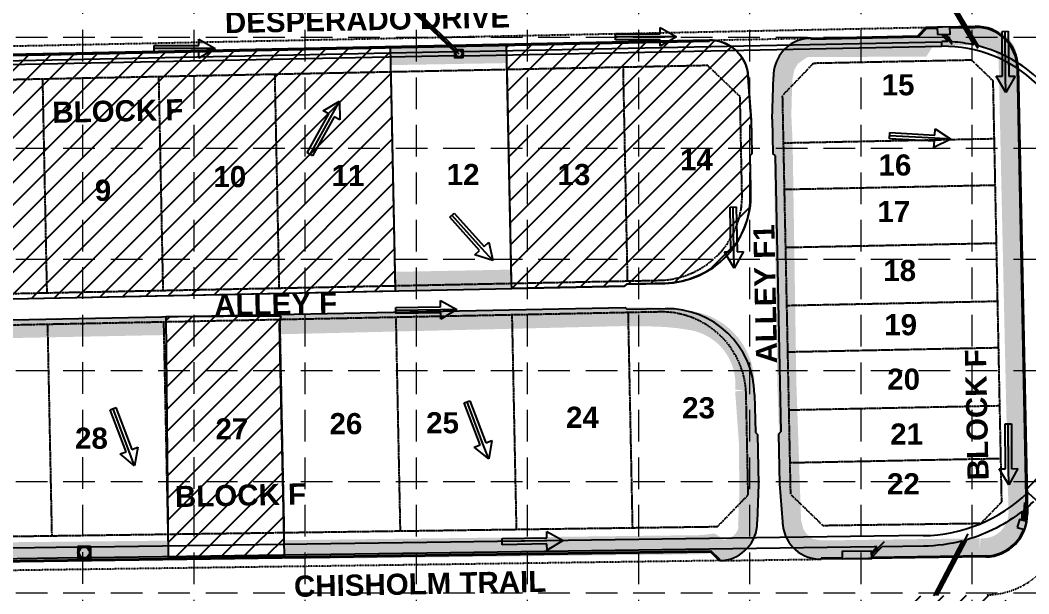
# Model space of a CAD drawing. Header units: inches. Extents: x 2520351 to 2523325, y 7106287 to 7111535.
# Drawn here: x 2521327.7 to 2521805.4, y 7107763.4 to 7108035.2 of the extents above; entities that cross this region are included whole.
import ezdxf
from ezdxf.enums import TextEntityAlignment as Align

# ---------------------------------------------------------------- set-up
doc = ezdxf.new("R2010")
doc.units = ezdxf.units.IN
doc.header["$MEASUREMENT"] = 0
for name, pattern in [('DASHED', [0.75, 0.5, -0.25]), ('DASHEDX2', [1.5, 1, -0.5]), ('HIDDEN', [0.375, 0.25, -0.125]), ('XPAV-sc1$0$HIDDEN4', [0.09375, 0.0625, -0.03125]), ('XSITE-SC$0$PHANTOM2', [1.25, 0.625, -0.125, 0.125, -0.125, 0.125, -0.125])]:
    doc.linetypes.add(name, pattern=pattern)
for name, color, linetype in [('1 EROSION BLANKET', 84, 'Continuous'), ('1 SODDED LOT', 2, 'Continuous'), ('GRID', 254, 'DASHED'), ('MATCH LINE', 252, 'DASHEDX2'), ('STORM', 5, 'Continuous'), ('XDAM-sc1$0$ARROWSHADE', 9, 'Continuous'), ('XPAV-sc1$0$GUTTER', 11, 'XPAV-sc1$0$HIDDEN4'), ('XPAV-sc1$0$p-boc', 11, 'Continuous'), ('XPAV-sc1$0$p-foc', 11, 'Continuous'), ('XPAV-sc1$0$P-PAV', 11, 'Continuous'), ('XSITE-SC$0$1-BLOCK-NUMBER', 251, 'Continuous'), ('XSITE-SC$0$1-LOT NUMBER', 251, 'Continuous'), ('XSITE-SC$0$P-LOTS', 7, 'XSITE-SC$0$PHANTOM2'), ('XSITE-SC$0$P-ROW', 3, 'XSITE-SC$0$PHANTOM2'), ('XSTM-sc1$0$PMH', 5, 'Continuous')]:
    doc.layers.add(name, color=color, linetype=linetype)
doc.styles.add('MATCHLINE', font='ARIALBD.TTF')
doc.styles.get("Standard").update_dxf_attribs({"font": 'ARIALBD.TTF'})

msp = doc.modelspace()

# ---------------------------------------------------------------- hatches: boundary and pattern name
at = {"layer": '1 SODDED LOT'}
h = msp.add_hatch(dxfattribs=at)
h.set_pattern_fill('ANSI31', color=256, scale=60, style=0)
edge = h.paths.add_edge_path()
edge.add_line((2521746.39, 7107646.36), (2521744.86, 7107758.31))
edge.add_line((2521744.86, 7107758.31), (2521747.04, 7107758.37))
edge.add_line((2521747.04, 7107758.37), (2521750.99, 7107762.44))
edge.add_line((2521750.99, 7107762.44), (2521785.43, 7107762.91))
edge.add_arc((2521785.67, 7107745.01), 17.9, 0.1621, 90.7879, ccw=False)
edge.add_line((2521803.57, 7107745.06), (2521804.89, 7107727.46))
edge.add_line((2521804.89, 7107727.46), (2521805.02, 7107717.88))
edge.add_line((2521805.02, 7107717.88), (2521805.23, 7107706.44))
edge.add_line((2521805.23, 7107706.44), (2521804.25, 7107705.42))
edge.add_line((2521804.25, 7107705.42), (2521804.6, 7107688.82))
edge.add_arc((2521758.68, 7107687.86), 45.94, -68.3455, 1.1975, ccw=False)
edge.add_line((2521775.63, 7107645.16), (2521772.36, 7107644.15))
edge.add_line((2521772.36, 7107644.15), (2521769.8, 7107643.54))
edge.add_line((2521769.8, 7107643.54), (2521767.1, 7107643.06))
edge.add_line((2521767.1, 7107643.06), (2521762.92, 7107642.61))
edge.add_line((2521762.92, 7107642.61), (2521746.45, 7107642.34))
edge.add_line((2521746.45, 7107642.34), (2521746.39, 7107646.36))
h.paths.add_polyline_path([(2521496.41, 7107642.91), (2521494.87, 7107754.48), (2521494.86, 7107754.89), (2521544.44, 7107755.57), (2521546.49, 7107638.6), (2521496.44, 7107637.89)])
edge = h.paths.add_edge_path()
edge.add_line((2521560.4, 7107910.52), (2521558.07, 7108023.7))
edge.add_line((2521558.07, 7108023.7), (2521651.66, 7108025.62))
edge.add_line((2521651.66, 7108025.62), (2521653.09, 7108025.65))
edge.add_line((2521653.09, 7108025.65), (2521655.12, 7108025.67))
edge.add_arc((2521654.18, 7108007.32), 18.37, 20.5729, 87.0589, ccw=False)
edge.add_line((2521671.38, 7108013.78), (2521671.96, 7108011.77))
edge.add_line((2521671.96, 7108011.77), (2521672.24, 7108010.33))
edge.add_line((2521672.24, 7108010.33), (2521672.66, 7108004.67))
edge.add_line((2521672.66, 7108004.67), (2521673.88, 7107987.84))
edge.add_line((2521673.88, 7107987.84), (2521674.16, 7107971.91))
edge.add_line((2521674.16, 7107971.91), (2521673.19, 7107970.83))
edge.add_line((2521673.19, 7107970.83), (2521673.5, 7107955.69))
edge.add_arc((2521631.78, 7107952.34), 41.85, -86.2826, 4.5999, ccw=False)
edge.add_line((2521634.49, 7107910.57), (2521614.91, 7107910.13))
edge.add_line((2521614.91, 7107910.13), (2521613.93, 7107909.11))
edge.add_line((2521613.93, 7107909.11), (2521560.45, 7107908.05))
edge.add_line((2521560.45, 7107908.05), (2521560.4, 7107910.52))
edge = h.paths.add_edge_path()
edge.add_line((2521047.4, 7108212.41), (2521153.71, 7108190.41))
edge.add_line((2521153.71, 7108190.41), (2521165.45, 7108187.98))
edge.add_line((2521165.45, 7108187.98), (2521145.19, 7108096.36))
edge.add_line((2521145.19, 7108096.36), (2521144.82, 7108095.18))
edge.add_arc((2521127.58, 7108100.49), 18.04, 257.7556, 342.8824, ccw=False)
edge.add_line((2521123.75, 7108082.86), (2521105.24, 7108086.22))
edge.add_line((2521105.24, 7108086.22), (2521097.17, 7108087.7))
edge.add_line((2521097.17, 7108087.7), (2521093.78, 7108088.45))
edge.add_line((2521093.78, 7108088.45), (2521093.02, 7108089.64))
edge.add_line((2521093.02, 7108089.64), (2521042.14, 7108100.83))
edge.add_line((2521042.14, 7108100.83), (2521023.14, 7108104.63))
edge.add_line((2521023.14, 7108104.63), (2521047.4, 7108212.41))
edge = h.paths.add_edge_path()
edge.add_line((2521019.41, 7108035.32), (2521021.41, 7108042.83))
edge.add_arc((2521076.42, 7108028.18), 56.93, 107.2084, 165.0796, ccw=False)
edge.add_line((2521059.58, 7108082.56), (2521062.02, 7108082.75))
edge.add_line((2521062.02, 7108082.75), (2521063.44, 7108082.78))
edge.add_arc((2521064.2, 7108044.41), 38.38, 78.5499, 91.1383, ccw=False)
edge.add_line((2521071.82, 7108082.03), (2521087.22, 7108078.63))
edge.add_line((2521087.22, 7108078.63), (2521090.43, 7108077.93))
edge.add_line((2521090.43, 7108077.93), (2521091.62, 7108078.69))
edge.add_line((2521091.62, 7108078.69), (2521095.11, 7108077.9))
edge.add_line((2521095.11, 7108077.9), (2521098.91, 7108076.73))
edge.add_line((2521098.91, 7108076.73), (2521104.9, 7108074.86))
edge.add_line((2521104.9, 7108074.86), (2521106.43, 7108074.38))
edge.add_line((2521106.43, 7108074.38), (2521107.21, 7108074.19))
edge.add_arc((2521102.83, 7108057.05), 17.69, -2.7582, 75.6705, ccw=False)
edge.add_arc((2521095.73, 7108057.39), 24.8, 350.2174, 357.2418, ccw=False)
edge.add_arc((2521158.46, 7108041.57), 40.02, 163.1293, 313.4846)
edge.add_line((2521185.99, 7108012.53), (2521186.72, 7108013.24))
edge.add_line((2521186.72, 7108013.24), (2521188.44, 7108014.97))
edge.add_line((2521188.44, 7108014.97), (2521189.32, 7108015.76))
edge.add_line((2521189.32, 7108015.76), (2521190.38, 7108016.6))
edge.add_arc((2521201.33, 7108002.77), 17.64, 93.2276, 128.3689, ccw=False)
edge.add_line((2521200.34, 7108020.38), (2521227, 7108020.95))
edge.add_line((2521227, 7108020.95), (2521230.56, 7107901.29))
edge.add_line((2521230.56, 7107901.29), (2521209.57, 7107900.92))
edge.add_line((2521209.57, 7107900.92), (2521208.43, 7107900.96))
edge.add_arc((2521221.45, 7108343.75), 442.98, 261.0973, 268.3161, ccw=False)
edge.add_line((2521152.89, 7107906.1), (2521147.31, 7107907.18))
edge.add_line((2521147.31, 7107907.18), (2521141.42, 7107908.4))
edge.add_line((2521141.42, 7107908.4), (2521135.5, 7107909.75))
edge.add_line((2521135.5, 7107909.75), (2521130.22, 7107911.08))
edge.add_line((2521130.22, 7107911.08), (2521114.24, 7107915.61))
edge.add_line((2521114.24, 7107915.61), (2521091.68, 7107923.2))
edge.add_line((2521091.68, 7107923.2), (2521064.35, 7107932.48))
edge.add_line((2521064.35, 7107932.48), (2521052.41, 7107936.54))
edge.add_line((2521052.41, 7107936.54), (2521051.79, 7107937.81))
edge.add_line((2521051.79, 7107937.81), (2521044.55, 7107940.27))
edge.add_arc((2521050.15, 7107983.52), 43.61, 187.3885, 262.6305, ccw=False)
edge.add_line((2521006.9, 7107977.91), (2521006.81, 7107978.71))
edge.add_line((2521006.81, 7107978.71), (2521006.68, 7107980.35))
edge.add_line((2521006.68, 7107980.35), (2521006.61, 7107982.52))
edge.add_arc((2521037.37, 7107983.5), 30.78, 169.0142, 181.8294, ccw=False)
edge.add_line((2521007.16, 7107989.36), (2521012.97, 7108011.46))
edge.add_line((2521012.97, 7108011.46), (2521012.26, 7108012.66))
edge.add_line((2521012.26, 7108012.66), (2521018.19, 7108034.61))
edge.add_line((2521018.19, 7108034.61), (2521019.41, 7108035.32))
h.paths.add_polyline_path([(2521283.39, 7108006.11), (2521285.51, 7107902.42), (2521505.51, 7107906.91), (2521503.11, 7108022.57), (2521283.29, 7108018.11)])
edge = h.paths.add_edge_path()
edge.add_line((2521558.72, 7108049.83), (2521558.74, 7108061.74))
edge.add_line((2521558.74, 7108061.74), (2521556.73, 7108159.77))
edge.add_line((2521556.73, 7108159.77), (2521608.8, 7108160.83))
edge.add_line((2521608.8, 7108160.83), (2521609.82, 7108159.85))
edge.add_line((2521609.82, 7108159.85), (2521624.96, 7108160.17))
edge.add_arc((2521625.88, 7108115.42), 44.75, 8.834, 91.1827, ccw=False)
edge.add_line((2521670.1, 7108122.3), (2521670.53, 7108101.58))
edge.add_line((2521670.53, 7108101.58), (2521671.54, 7108100.6))
edge.add_line((2521671.54, 7108100.6), (2521671.87, 7108084.53))
edge.add_line((2521671.87, 7108084.53), (2521671.15, 7108070.03))
edge.add_line((2521671.15, 7108070.03), (2521671.15, 7108068.8))
edge.add_arc((2521654.11, 7108068.8), 17.04, -87.2047, 0, ccw=False)
edge.add_line((2521654.94, 7108051.78), (2521653.54, 7108051.67))
edge.add_line((2521653.54, 7108051.67), (2521558.72, 7108049.83))
edge = h.paths.add_edge_path()
edge.add_line((2521506.88, 7108158.75), (2521219.57, 7108152.9))
edge.add_line((2521219.57, 7108152.9), (2521201.84, 7108151.72))
edge.add_line((2521201.84, 7108151.72), (2521198.48, 7108151.46))
edge.add_arc((2521199.96, 7108132), 19.52, 94.3325, 163.5555)
edge.add_line((2521181.24, 7108137.52), (2521171.4, 7108094.46))
edge.add_line((2521171.4, 7108094.46), (2521161.77, 7108088.5))
edge.add_line((2521161.77, 7108088.5), (2521156.09, 7108064.96))
edge.add_arc((2521177.51, 7108059.79), 22.04, 166.4191, 262.6913)
edge.add_line((2521174.7, 7108037.93), (2521175.55, 7108037.91))
edge.add_line((2521175.55, 7108037.91), (2521179.48, 7108042))
edge.add_line((2521179.48, 7108042), (2521402.46, 7108046.53))
edge.add_line((2521402.46, 7108046.53), (2521495.69, 7108048.45))
edge.add_line((2521495.69, 7108048.45), (2521499.77, 7108044.52))
edge.add_line((2521499.77, 7108044.52), (2521508.7, 7108044.69))
edge.add_line((2521508.7, 7108044.69), (2521508.63, 7108061.23))
edge.add_line((2521508.63, 7108061.23), (2521506.88, 7108158.75))
edge = h.paths.add_edge_path()
edge.add_line((2521610.94, 7108171.88), (2521608.46, 7108290.01))
edge.add_line((2521608.46, 7108290.01), (2521533.5, 7108288.35))
edge.add_line((2521533.5, 7108288.35), (2521484.86, 7108287.21))
edge.add_line((2521484.86, 7108287.21), (2521460.83, 7108286.21))
edge.add_line((2521460.83, 7108286.21), (2521429.9, 7108284.54))
edge.add_line((2521429.9, 7108284.54), (2521368.78, 7108281.06))
edge.add_line((2521368.78, 7108281.06), (2521349.23, 7108279.95))
edge.add_line((2521349.23, 7108279.95), (2521261.12, 7108274.98))
edge.add_line((2521261.12, 7108274.98), (2521221, 7108272.74))
edge.add_line((2521221, 7108272.74), (2521216.72, 7108276.52))
edge.add_line((2521216.72, 7108276.52), (2521216.67, 7108276.52))
edge.add_arc((2521217.41, 7108256.67), 19.86, 92.1221, 170.604)
edge.add_line((2521197.82, 7108259.91), (2521204.23, 7108250.57))
edge.add_line((2521204.23, 7108250.57), (2521191.32, 7108184.43))
edge.add_line((2521191.32, 7108184.43), (2521191.26, 7108184.1))
edge.add_arc((2521208.22, 7108180.91), 17.26, 169.3216, 273.4207)
edge.add_line((2521209.25, 7108163.67), (2521219.73, 7108162.93))
edge.add_line((2521219.73, 7108162.93), (2521312.77, 7108164.87))
edge.add_line((2521312.77, 7108164.87), (2521481.29, 7108168.3))
edge.add_line((2521481.29, 7108168.3), (2521608.6, 7108170.83))
edge.add_line((2521608.6, 7108170.83), (2521609.57, 7108171.85))
edge.add_line((2521609.57, 7108171.85), (2521610.94, 7108171.88))
edge = h.paths.add_edge_path()
edge.add_line((2521627.16, 7108316.19), (2521544.24, 7108314.51))
edge.add_line((2521544.24, 7108314.51), (2521502.41, 7108313.51))
edge.add_line((2521502.41, 7108313.51), (2521481.25, 7108313))
edge.add_line((2521481.25, 7108313), (2521407.23, 7108309.18))
edge.add_line((2521407.23, 7108309.18), (2521291.9, 7108302.79))
edge.add_line((2521291.9, 7108302.79), (2521288.46, 7108418.47))
edge.add_line((2521288.46, 7108418.47), (2521407.15, 7108420.82))
edge.add_line((2521407.15, 7108420.82), (2521497.39, 7108422.63))
edge.add_line((2521497.39, 7108422.63), (2521603.37, 7108424.87))
edge.add_line((2521603.37, 7108424.87), (2521604.44, 7108423.88))
edge.add_line((2521604.44, 7108423.88), (2521620.18, 7108424.17))
edge.add_arc((2521620.99, 7108379.83), 44.34, 11.6094, 91.0508, ccw=False)
edge.add_line((2521664.42, 7108388.76), (2521665.18, 7108365.61))
edge.add_line((2521665.18, 7108365.61), (2521666.17, 7108364.62))
edge.add_line((2521666.17, 7108364.62), (2521666.53, 7108349.61))
edge.add_line((2521666.53, 7108349.61), (2521665.82, 7108330.77))
edge.add_line((2521665.82, 7108330.77), (2521665.78, 7108329.18))
edge.add_arc((2521648.75, 7108329.68), 17.03, 269.7677, 358.3135, ccw=False)
edge.add_line((2521648.68, 7108312.65), (2521631.32, 7108312.27))
edge.add_line((2521631.32, 7108312.27), (2521627.16, 7108316.19))
edge = h.paths.add_edge_path()
edge.add_line((2521256.27, 7108555.67), (2521264.44, 7108547.85))
edge.add_line((2521264.44, 7108547.85), (2521422.22, 7108551.08))
edge.add_line((2521422.22, 7108551.08), (2521439.6, 7108551.4))
edge.add_line((2521439.6, 7108551.4), (2521460.09, 7108551.78))
edge.add_line((2521460.09, 7108551.78), (2521478.53, 7108551.99))
edge.add_line((2521478.53, 7108551.99), (2521498.9, 7108551.85))
edge.add_line((2521498.9, 7108551.85), (2521515.27, 7108551.59))
edge.add_line((2521515.27, 7108551.59), (2521535.22, 7108551.01))
edge.add_line((2521535.22, 7108551.01), (2521558.63, 7108550.02))
edge.add_line((2521558.63, 7108550.02), (2521563.46, 7108549.77))
edge.add_line((2521563.46, 7108549.77), (2521600.09, 7108547.42))
edge.add_line((2521600.09, 7108547.42), (2521612.24, 7108546.59))
edge.add_line((2521612.24, 7108546.59), (2521642.87, 7108544.49))
edge.add_line((2521642.87, 7108544.49), (2521644.67, 7108544.41))
edge.add_arc((2521643.68, 7108526.18), 18.26, -0.2001, 86.9036, ccw=False)
edge.add_line((2521661.94, 7108526.12), (2521663.48, 7108497.64))
edge.add_line((2521663.48, 7108497.64), (2521662.44, 7108496.61))
edge.add_line((2521662.44, 7108496.61), (2521662.84, 7108477.01))
edge.add_arc((2521621.17, 7108477.8), 41.67, 279.5049, 358.923, ccw=False)
edge.add_line((2521628.05, 7108436.7), (2521270.95, 7108428.02))
edge.add_line((2521270.95, 7108428.02), (2521264.41, 7108428))
edge.add_line((2521264.41, 7108428), (2521251.99, 7108428.74))
edge.add_line((2521251.99, 7108428.74), (2521250.56, 7108428.86))
edge.add_line((2521250.56, 7108428.86), (2521248.88, 7108429.14))
edge.add_arc((2521252.57, 7108446.62), 17.86, 178.6911, 258.0797, ccw=False)
edge.add_line((2521234.71, 7108447.03), (2521243.77, 7108528.42))
edge.add_line((2521243.77, 7108528.42), (2521236.52, 7108537.37))
edge.add_line((2521236.52, 7108537.37), (2521236.59, 7108537.82))
edge.add_arc((2521256.58, 7108535.54), 20.12, 94.1833, 173.5096, ccw=False)
edge.add_line((2521255.11, 7108555.6), (2521256.27, 7108555.67))
edge = h.paths.add_edge_path()
edge.add_line((2521107.58, 7108664.77), (2521108.64, 7108682.72))
edge.add_line((2521108.64, 7108682.72), (2521266.52, 7108685.94))
edge.add_line((2521266.52, 7108685.94), (2521268.4, 7108592.03))
edge.add_line((2521268.4, 7108592.03), (2521265.61, 7108582.1))
edge.add_line((2521265.61, 7108582.1), (2521265.6, 7108582.05))
edge.add_line((2521265.6, 7108582.05), (2521265.56, 7108582.07))
edge.add_arc((2521245.59, 7108545.89), 41.32, 61.0945, 134.8409)
edge.add_line((2521216.45, 7108575.19), (2521207.18, 7108580.34))
edge.add_line((2521207.18, 7108580.34), (2521107.58, 7108664.77))
h.paths.add_polyline_path([(2521338.51, 7108687.38), (2521340.74, 7108575.45), (2521409.85, 7108576.76), (2521462.55, 7108577.85), (2521498.11, 7108577.93), (2521524.42, 7108577.42), (2521561.99, 7108575.86), (2521619.96, 7108572.16), (2521620.68, 7108584.2), (2521618.44, 7108693.07)])
edge = h.paths.add_edge_path()
edge.add_line((2521675.61, 7108638.41), (2521787.53, 7108640.54))
edge.add_line((2521787.53, 7108640.54), (2521788.82, 7108582.44))
edge.add_arc((2521769.3, 7108582), 19.53, -91.2766, 1.2682, ccw=False)
edge.add_line((2521768.86, 7108562.48), (2521676.84, 7108568.35))
edge.add_line((2521676.84, 7108568.35), (2521675.61, 7108638.41))
h.paths.add_polyline_path([(2522089.45, 7108697.69), (2522087.41, 7108797.67), (2522087.4, 7108809.66), (2522141.64, 7108810.78), (2522144.56, 7108694.83), (2522090.79, 7108693.71), (2522089.8, 7108692.7), (2522089.51, 7108692.7)])
h.paths.add_polyline_path([(2522252.39, 7108801.05), (2522254.38, 7108696.13), (2522309.56, 7108697.17), (2522307.11, 7108814.19), (2522252.07, 7108813.05)])
edge = h.paths.add_edge_path()
edge.add_line((2522425.42, 7107990.85), (2522320.45, 7107988.7))
edge.add_line((2522320.45, 7107988.7), (2522321.28, 7107951.54))
edge.add_line((2522321.28, 7107951.54), (2522322.52, 7107935.37))
edge.add_arc((2522340.74, 7107935.67), 18.22, 180.9526, 266.0005)
edge.add_line((2522339.47, 7107917.49), (2522396.48, 7107918.22))
edge.add_line((2522396.48, 7107918.22), (2522404.4, 7107910.48))
edge.add_line((2522404.4, 7107910.48), (2522427.53, 7107910.71))
edge.add_arc((2522426.8, 7107930.52), 19.82, 272.1239, 358.3676)
edge.add_line((2522446.62, 7107929.95), (2522445.36, 7107990.97))
edge.add_line((2522445.36, 7107990.97), (2522425.42, 7107990.85))
h.paths.add_polyline_path([(2522420.67, 7108224.34), (2522421.87, 7108165.95), (2522317.91, 7108163.85), (2522317.73, 7108171.63), (2522316.69, 7108172.59), (2522315.73, 7108222.04)])
h.paths.add_polyline_path([(2522580.28, 7108243.42), (2522458.38, 7108240.38), (2522464.65, 7107967.07), (2522585.56, 7107967.98)])
edge = h.paths.add_edge_path()
edge.add_line((2522579.22, 7108296.92), (2522576.73, 7108417.39))
edge.add_line((2522576.73, 7108417.39), (2522469.65, 7108328.39))
edge.add_line((2522469.65, 7108328.39), (2522462.53, 7108321.45))
edge.add_line((2522462.53, 7108321.45), (2522462.71, 7108321.2))
edge.add_arc((2522430.81, 7108296.5), 40.35, 0.4877, 37.7474, ccw=False)
edge.add_line((2522471.16, 7108296.85), (2522579.22, 7108296.92))
h.paths.add_polyline_path([(2522576.35, 7108437.57), (2522445, 7108434.96), (2522443.72, 7108526.29), (2522442.61, 7108536.5), (2522453.2, 7108543.61), (2522459.72, 7108551.85), (2522464.2, 7108561.88), (2522465.59, 7108573.17), (2522464.18, 7108583.42), (2522459.8, 7108593.28), (2522456.3, 7108597.55), (2522461.81, 7108601.72), (2522466.36, 7108600.86), (2522572.93, 7108603.07)])
h.paths.add_polyline_path([(2522569.61, 7108768), (2522570.72, 7108713.03), (2522460.71, 7108710.69), (2522444.76, 7108711.11), (2522444.01, 7108746), (2522444.87, 7108752.5), (2522447.49, 7108758.01), (2522451.68, 7108762.45), (2522456.29, 7108765.05), (2522464.83, 7108769.19), (2522481.93, 7108766.16)])
h.paths.add_polyline_path([(2522560.76, 7109202.2), (2522446.33, 7109199.81), (2522434.27, 7109198.05), (2522437.5, 7109182.67), (2522439.66, 7109156.51), (2522441.43, 7109069.76), (2522437.53, 7109065.63), (2522437.82, 7109051.02), (2522439.59, 7109049.34), (2522563.76, 7109052.27)])
h = msp.add_hatch(dxfattribs=at)
h.set_pattern_fill('ANSI31', color=256, scale=60, style=0)
h.paths.add_polyline_path([(2521451.26, 7107894.99), (2521396.61, 7107894.58), (2521397.84, 7107780.38), (2521452.9, 7107781.2), (2521450.44, 7107891.29)])

# ---------------------------------------------------------------- linework, layer by layer
for p, q in [((2521630.77, 7108028.69), (2521630.77, 7108031.69)), ((2521630.77, 7108031.69), (2521638.48, 7108027.24)), ((2521412.31, 7108023.13), (2521412.31, 7108026.13)), ((2521412.31, 7108026.13), (2521420.02, 7108021.68)), ((2521609.56, 7108028.7), (2521630.77, 7108028.69)), ((2521609.56, 7108025.8), (2521609.56, 7108028.7)), ((2521630.77, 7108025.79), (2521609.56, 7108025.8)), ((2521638.48, 7108027.24), (2521630.77, 7108022.79)), ((2521630.77, 7108022.79), (2521630.77, 7108025.79)), ((2521792.74, 7108029.85), (2521795.64, 7108029.88)), ((2521792.93, 7108008.64), (2521792.74, 7108029.85)), ((2521795.64, 7108029.88), (2521795.83, 7108008.67)), ((2521391.1, 7108023.13), (2521412.31, 7108023.13)), ((2521391.1, 7108020.23), (2521391.1, 7108023.13)), ((2521420.02, 7108021.68), (2521412.31, 7108017.23)), ((2521412.31, 7108020.23), (2521391.1, 7108020.23)), ((2521412.31, 7108017.23), (2521412.31, 7108020.23)), ((2521789.93, 7108008.61), (2521792.93, 7108008.64)), ((2521794.45, 7108000.95), (2521789.93, 7108008.61)), ((2521798.83, 7108008.69), (2521794.45, 7108000.95)), ((2521795.83, 7108008.67), (2521798.83, 7108008.69)), ((2521471.24, 7107992.26), (2521478.88, 7107996.83)), ((2521478.88, 7107996.83), (2521479.02, 7107987.93)), ((2521473.86, 7107990.8), (2521471.24, 7107992.26)), ((2521463.55, 7107972.26), (2521473.86, 7107990.8)), ((2521476.4, 7107989.39), (2521466.08, 7107970.85)), ((2521479.02, 7107987.93), (2521476.4, 7107989.39)), ((2521760.78, 7107980.67), (2521760.95, 7107983.66)), ((2521760.95, 7107983.66), (2521768.39, 7107978.78)), ((2521739.44, 7107978.99), (2521739.6, 7107981.88)), ((2521760.62, 7107977.77), (2521739.44, 7107978.99)), ((2521739.6, 7107981.88), (2521760.78, 7107980.67)), ((2521768.39, 7107978.78), (2521760.44, 7107974.78)), ((2521760.44, 7107974.78), (2521760.62, 7107977.77)), ((2521466.08, 7107970.85), (2521463.55, 7107972.26)), ((2521663.85, 7107946.61), (2521666.75, 7107946.67)), ((2521664.27, 7107925.41), (2521663.85, 7107946.61)), ((2521666.75, 7107946.67), (2521667.17, 7107925.46)), ((2521531.09, 7107941.81), (2521533.24, 7107943.75)), ((2521545.28, 7107926.05), (2521531.09, 7107941.81)), ((2521533.24, 7107943.75), (2521547.44, 7107927.99)), ((2521547.44, 7107927.99), (2521549.67, 7107930)), ((2521549.67, 7107930), (2521551.52, 7107921.29)), ((2521543.05, 7107924.04), (2521545.28, 7107926.05)), ((2521661.27, 7107925.35), (2521664.27, 7107925.41)), ((2521665.87, 7107917.73), (2521661.27, 7107925.35)), ((2521670.17, 7107925.52), (2521665.87, 7107917.73)), ((2521667.17, 7107925.46), (2521670.17, 7107925.52)), ((2521551.52, 7107921.29), (2521543.05, 7107924.04)), ((2521526.8, 7107899.43), (2521526.76, 7107902.43)), ((2521526.76, 7107902.43), (2521534.53, 7107898.1)), ((2521505.59, 7107899.1), (2521526.8, 7107899.43)), ((2521505.64, 7107896.21), (2521505.59, 7107899.1)), ((2521526.85, 7107896.53), (2521505.64, 7107896.21)), ((2521526.89, 7107893.53), (2521526.85, 7107896.53)), ((2521534.53, 7107898.1), (2521526.89, 7107893.53)), ((2521537.98, 7107853.84), (2521540.69, 7107854.87)), ((2521545.48, 7107834), (2521537.98, 7107853.84)), ((2521540.69, 7107854.87), (2521548.19, 7107835.02)), ((2521370.31, 7107850.61), (2521373.02, 7107851.63)), ((2521377.81, 7107830.77), (2521370.31, 7107850.61)), ((2521373.02, 7107851.63), (2521380.52, 7107831.79)), ((2521794.19, 7107843.9), (2521797.09, 7107843.92)), ((2521794.32, 7107822.69), (2521794.19, 7107843.9)), ((2521797.09, 7107843.92), (2521797.22, 7107822.71)), ((2521548.19, 7107835.02), (2521551, 7107836.09)), ((2521551, 7107836.09), (2521549.56, 7107827.3)), ((2521375, 7107829.71), (2521377.81, 7107830.77)), ((2521381.89, 7107824.07), (2521375, 7107829.71)), ((2521380.52, 7107831.79), (2521383.33, 7107832.85)), ((2521383.33, 7107832.85), (2521381.89, 7107824.07)), ((2521542.67, 7107832.94), (2521545.48, 7107834)), ((2521549.56, 7107827.3), (2521542.67, 7107832.94)), ((2521791.32, 7107822.67), (2521794.32, 7107822.69)), ((2521795.82, 7107814.99), (2521791.32, 7107822.67)), ((2521800.22, 7107822.73), (2521795.82, 7107814.99)), ((2521797.22, 7107822.71), (2521800.22, 7107822.73)), ((2521577.12, 7107789.96), (2521577.07, 7107792.97)), ((2521577.07, 7107792.97), (2521584.85, 7107788.64)), ((2521555.91, 7107789.62), (2521577.12, 7107789.96)), ((2521555.96, 7107786.72), (2521555.91, 7107789.62)), ((2521577.16, 7107787.07), (2521555.96, 7107786.72)), ((2521577.21, 7107784.06), (2521577.16, 7107787.07)), ((2521584.85, 7107788.64), (2521577.21, 7107784.06))]:
    msp.add_line(p, q)
at = {"layer": '1 EROSION BLANKET', "const_width": 9}
msp.add_lwpolyline([(2521690.78, 7107863.25), (2521689.02, 7107976.71), (2521688.39, 7107990.17), (2521688.83, 7108006.93), (2521689.96, 7108013), (2521692.54, 7108017.62), (2521698.65, 7108021.87), (2521701.05, 7108022.23), (2521754.31, 7108022.35), (2521757.4, 7108027.24), (2521779.5, 7108027.9), (2521785.74, 7108026.97, -0.358406), (2521795.57, 7108016.12), (2521800.25, 7107802.35, -0.443797), (2521782.15, 7107785.24), (2521706.54, 7107784.19), (2521701, 7107785.28), (2521696.83, 7107788.64), (2521694.46, 7107792.09), (2521693.01, 7107797.8)], format="xyb", close=True, dxfattribs=at)
for points in [[(2521503.33, 7108018.37), (2521557.87, 7108019.32)], [(2521200.99, 7107781.78), (2521151.21, 7107784.42), (2521137.15, 7107786.98), (2521104.48, 7107794.09), (2521081.12, 7107800.29), (2521052.39, 7107810.39), (2521017.23, 7107822.4), (2520958.13, 7107842.71), (2520952.41, 7107844.81), (2520985.27, 7107947.34), (2521044.03, 7107922.48), (2521051.75, 7107922.48), (2521103.65, 7107904.91), (2521133.66, 7107895.92), (2521170.62, 7107888.96), (2521193.11, 7107887.09), (2521267.57, 7107887.35), (2521298.15, 7107888.6), (2521396.29, 7107890.51)], [(2521505.55, 7107911.45), (2521560.19, 7107912.5)], [(2521651.75, 7107786.86), (2521655.5, 7107787.34), (2521660.29, 7107784.05), (2521662.58, 7107784.55), (2521668.27, 7107787.24), (2521670.37, 7107789.54), (2521672.17, 7107792.93), (2521672.37, 7107799.61)], [(2521654.13, 7107787.15), (2521651.46, 7107786.75), (2521452.76, 7107784.36)], [(2521397.61, 7107784.13), (2521309.57, 7107783.23), (2521300.88, 7107783.39)]]:
    msp.add_lwpolyline(points, dxfattribs=at)
msp.add_lwpolyline([(2521450.33, 7107890.87), (2521612.54, 7107894.73), (2521626.84, 7107894.57, -0.041927), (2521645.89, 7107892.77, -0.392107), (2521670.78, 7107859.69), (2521672.56, 7107835.26), (2521672.79, 7107810.95), (2521672.19, 7107795.97), (2521671.78, 7107794.81)], format="xyb", dxfattribs=at)
at = {"layer": '1 SODDED LOT'}
msp.add_lwpolyline([(2521560.4, 7107910.52), (2521558.07, 7108023.7), (2521651.66, 7108025.62), (2521653.09, 7108025.65), (2521655.12, 7108025.67, -0.298522), (2521671.38, 7108013.78), (2521671.96, 7108011.77), (2521672.24, 7108010.33), (2521672.66, 7108004.67), (2521673.88, 7107987.84), (2521674.16, 7107971.91), (2521673.19, 7107970.83), (2521673.5, 7107955.69, -0.418732), (2521634.49, 7107910.57), (2521614.91, 7107910.13), (2521613.93, 7107909.11), (2521560.45, 7107908.05)], format="xyb", close=True, dxfattribs=at)
for points in [[(2521283.39, 7108006.11), (2521285.51, 7107902.42), (2521505.51, 7107906.91), (2521503.11, 7108022.57), (2521283.29, 7108018.11)], [(2521451.26, 7107894.99), (2521396.61, 7107894.58), (2521397.84, 7107780.38), (2521452.9, 7107781.2), (2521450.44, 7107891.29)]]:
    msp.add_lwpolyline(points, close=True, dxfattribs=at)
at = {"layer": 'GRID', "color": 252, "linetype": 'HIDDEN', "lineweight": 0, "ltscale": 60}
for p, q in [((2521357.4, 7106553.1), (2521357.4, 7109606.44)), ((2521410.04, 7106553.09), (2521410.04, 7109606.44)), ((2521462.68, 7106553.08), (2521462.68, 7109606.44)), ((2521515.32, 7106553.07), (2521515.32, 7109606.44)), ((2521567.97, 7106553.06), (2521567.97, 7109606.44)), ((2521620.61, 7106553.05), (2521620.61, 7109606.44)), ((2521673.25, 7106553.05), (2521673.25, 7109606.44)), ((2521725.89, 7106553.04), (2521725.89, 7109606.44)), ((2521778.53, 7106553.03), (2521778.53, 7109606.44)), ((2520673.05, 7108027.17), (2522673.45, 7108027.17)), ((2520673.05, 7107974.53), (2522673.45, 7107974.53)), ((2520673.05, 7107921.89), (2522673.45, 7107921.89)), ((2520673.05, 7107869.24), (2522673.45, 7107869.24)), ((2520673.05, 7107816.6), (2522673.45, 7107816.6)), ((2520673.05, 7107763.96), (2522673.45, 7107763.96))]:
    msp.add_line(p, q, dxfattribs=at)
at = {"layer": 'STORM', "color": 5}
msp.add_line((2521755.4, 7107791), (2521732.05, 7107790.68), dxfattribs=at)
at = {"layer": 'STORM'}
for points in [[(2521763.74, 7108049.92), (2521779.35, 7108023.45)], [(2521765.46, 7108049.95), (2521781.38, 7108022.97)], [(2521507.92, 7108044.7), (2521533.48, 7108020.15)], [(2521510.04, 7108044.74), (2521534.52, 7108021.24)], [(2521764.06, 7108028.42), (2521767.05, 7108025.01)], [(2521766.02, 7108028.46), (2521769.13, 7108024.91)], [(2521764.14, 7108022.79), (2521764.11, 7108025.04)]]:
    msp.add_lwpolyline(points, dxfattribs=at)
at = {"layer": 'STORM', "color": 5}
for points in [[(2521764.6, 7108049.93), (2521781.16, 7108021.86)], [(2521508.98, 7108044.72), (2521535.5, 7108019.25)], [(2521765.04, 7108028.44), (2521769.13, 7108023.78)], [(2521533.46, 7108021.21), (2521537.46, 7108021.3)], [(2521533.54, 7108017.21), (2521533.46, 7108021.21)], [(2521537.54, 7108017.3), (2521537.46, 7108021.3)], [(2521537.54, 7108017.3), (2521533.54, 7108017.21)], [(2521802.77, 7107798.14), (2521803.4, 7107806.72)], [(2521802.03, 7107798.34), (2521802.35, 7107802.61)], [(2521803.51, 7107797.94), (2521803.95, 7107803.9)], [(2521761.19, 7107762.58), (2521776.61, 7107791.86)], [(2521732.05, 7107790.68), (2521520.2, 7107787.74), (2521360.97, 7107785.54)], [(2521730.92, 7107781.91), (2521737.08, 7107788.25)], [(2521760.34, 7107762.56), (2521774, 7107788.51)], [(2521762.04, 7107762.59), (2521775.98, 7107789.06)], [(2521354.97, 7107785.46), (2521303.36, 7107784.74), (2521303.43, 7107779.74), (2521304.34, 7107779.76)], [(2521354.97, 7107785.96), (2521360.97, 7107786.04)], [(2521354.97, 7107785.96), (2521355.05, 7107779.96)], [(2521360.97, 7107786.04), (2521361.05, 7107780.04)], [(2521732.12, 7107785.68), (2521520.27, 7107782.74), (2521361.04, 7107780.54)], [(2521730.91, 7107782.97), (2521733.56, 7107785.7)], [(2521730.94, 7107780.85), (2521735.68, 7107785.73)], [(2521733.56, 7107785.7), (2521732.12, 7107785.68)], [(2521755.47, 7107786), (2521735.68, 7107785.73)], [(2521355.04, 7107780.46), (2521316.42, 7107779.92)], [(2521355.05, 7107779.96), (2521361.05, 7107780.04)]]:
    msp.add_lwpolyline(points, dxfattribs=at)
for points in [[(2521762.04, 7108028.38), (2521768.04, 7108028.5), (2521767.97, 7108032), (2521761.97, 7108031.88)], [(2521762.04, 7108028.38), (2521768.04, 7108028.5), (2521767.97, 7108032), (2521761.97, 7108031.88)], [(2521799.88, 7107794.78), (2521803.26, 7107793.86), (2521804.3, 7107797.73), (2521800.92, 7107798.64)], [(2521799.88, 7107794.78), (2521803.26, 7107793.86), (2521804.3, 7107797.73), (2521800.92, 7107798.64)], [(2521716.95, 7107779.97), (2521730.95, 7107780.16), (2521730.9, 7107783.66), (2521716.9, 7107783.47)], [(2521730.9, 7107783.66), (2521716.9, 7107783.47), (2521716.95, 7107779.97), (2521730.95, 7107780.16)]]:
    msp.add_lwpolyline(points, close=True, dxfattribs=at)
at = {"layer": 'STORM', "flags": 128}
for points in [[(2521537.48, 7108020.3), (2521764.11, 7108024.92)], [(2521537.52, 7108018.3), (2521764.14, 7108022.92)], [(2521533.49, 7108020.09), (2521235.64, 7108014.01)], [(2521533.52, 7108018.34), (2521235.68, 7108012.26)]]:
    msp.add_lwpolyline(points, dxfattribs=at)
at = {"layer": 'STORM'}
for points in [[(2521767.05, 7108025.01, 0.011103), (2521764.11, 7108025.04)], [(2521779.35, 7108023.45, 0.039066), (2521769.13, 7108024.91, 0.039066)], [(2521825.53, 7107992.4), (2521810.71, 7108006.62, 0.129086), (2521781.38, 7108022.97, 0.129086)]]:
    msp.add_lwpolyline(points, format="xyb", dxfattribs=at)
at = {"layer": 'STORM', "flags": 128}
msp.add_lwpolyline([(2521825.6, 7107989.22), (2521809.16, 7108005, 0.196786), (2521764.14, 7108022.79)], format="xyb", dxfattribs=at)
at = {"layer": 'STORM', "color": 5}
for points in [[(2521807.58, 7107807.13, -0.015685), (2521803.95, 7107803.9, -0.015685)], [(2521802.35, 7107802.61, -0.096506), (2521775.98, 7107789.06)], [(2521774, 7107788.51, -0.060553), (2521755.47, 7107786)]]:
    msp.add_lwpolyline(points, format="xyb", dxfattribs=at)
for centre, radius in [((2521535.5, 7108019.25), 2), ((2521535.5, 7108019.25), 1.5), ((2521358.01, 7107783), 3), ((2521358.01, 7107783), 2.5)]:
    msp.add_circle(centre, radius, dxfattribs=at)
msp.add_arc((2521754.4, 7107863.49), 72.5, 270.7928, 314.1115, dxfattribs=at)
at = {"layer": 'XDAM-sc1$0$ARROWSHADE'}
for p, q in [((2521630.77, 7108027.24), (2521609.56, 7108027.25)), ((2521638.48, 7108027.24), (2521630.77, 7108027.24)), ((2521794.38, 7108008.65), (2521794.19, 7108029.87)), ((2521412.31, 7108021.68), (2521391.1, 7108021.68)), ((2521420.02, 7108021.68), (2521412.31, 7108021.68)), ((2521794.45, 7108000.95), (2521794.38, 7108008.65)), ((2521478.88, 7107996.83), (2521475.13, 7107990.1)), ((2521475.13, 7107990.1), (2521464.82, 7107971.56)), ((2521760.7, 7107979.22), (2521739.52, 7107980.44)), ((2521768.39, 7107978.78), (2521760.7, 7107979.22)), ((2521665.72, 7107925.44), (2521665.3, 7107946.64)), ((2521546.36, 7107927.02), (2521532.16, 7107942.78)), ((2521551.52, 7107921.29), (2521546.36, 7107927.02)), ((2521665.87, 7107917.73), (2521665.72, 7107925.44)), ((2521526.82, 7107897.98), (2521505.61, 7107897.66)), ((2521534.53, 7107898.1), (2521526.82, 7107897.98)), ((2521546.84, 7107834.51), (2521539.34, 7107854.35)), ((2521379.17, 7107831.28), (2521371.67, 7107851.12)), ((2521795.77, 7107822.7), (2521795.64, 7107843.91)), ((2521549.56, 7107827.3), (2521546.84, 7107834.51)), ((2521381.89, 7107824.07), (2521379.17, 7107831.28)), ((2521795.82, 7107814.99), (2521795.77, 7107822.7)), ((2521577.14, 7107788.51), (2521555.93, 7107788.17)), ((2521584.85, 7107788.64), (2521577.14, 7107788.51))]:
    msp.add_line(p, q, dxfattribs=at)
at = {"layer": 'XPAV-sc1$0$GUTTER', "color": 7}
for p, q in [((2521232.28, 7108021.07), (2521756.76, 7108031.77)), ((2521654.07, 7108025.67), (2521702.06, 7108026.65)), ((2521658.77, 7107779.16), (2521297.4, 7107774.16)), ((2521658.98, 7107779.16), (2521706.97, 7107779.83))]:
    msp.add_line(p, q, dxfattribs=at)
msp.add_arc((2521784.68, 7107800.9), 38, 270.849, 329.5713, dxfattribs=at)
at = {"layer": 'XPAV-sc1$0$p-boc', "color": 7}
for p, q in [((2521756.98, 7108031.27), (2521753.06, 7108027.19)), ((2521756.98, 7108031.27), (2521761.98, 7108031.38)), ((2521767.98, 7108031.5), (2521779.97, 7108031.74)), ((2521236.16, 7108016.65), (2521654.08, 7108025.17)), ((2521702.07, 7108026.15), (2521753.06, 7108027.19)), ((2521799.86, 7108012.64), (2521804.17, 7107801.3)), ((2521654.92, 7107783.61), (2521301.13, 7107778.71)), ((2521658.97, 7107779.66), (2521654.92, 7107783.61)), ((2521716.94, 7107780.47), (2521706.97, 7107780.33)), ((2521784.95, 7107781.41), (2521730.94, 7107780.66))]:
    msp.add_line(p, q, dxfattribs=at)
for points in [[(2521658.97, 7107779.66), (2521658.98, 7107779.16)], [(2521706.97, 7107780.33), (2521706.97, 7107779.83)]]:
    msp.add_lwpolyline(points, dxfattribs=at)
for centre, start, end in [((2521780.37, 7108012.25), 1.1685, 91.1685), ((2521784.68, 7107800.9), 350.9137, 1.1685), ((2521784.68, 7107800.9), 270.7928, 339.14)]:
    msp.add_arc(centre, 19.5, start, end, dxfattribs=at)
at = {"layer": 'XPAV-sc1$0$p-foc', "color": 7}
for p, q in [((2521756.76, 7108031.77), (2521752.84, 7108027.69)), ((2521756.76, 7108031.77), (2521779.96, 7108032.24)), ((2521654.07, 7108025.67), (2521236.36, 7108017.15)), ((2521702.06, 7108026.65), (2521752.84, 7108027.69)), ((2521800.36, 7108012.65), (2521804.67, 7107801.31)), ((2521654.72, 7107783.11), (2521301.34, 7107778.22)), ((2521658.77, 7107779.16), (2521654.72, 7107783.11)), ((2521658.98, 7107779.16), (2521658.77, 7107779.16)), ((2521784.95, 7107780.91), (2521706.97, 7107779.83))]:
    msp.add_line(p, q, dxfattribs=at)
for centre, radius, start, end in [((2521780.37, 7108012.25), 20, 1.1685, 91.1685), ((2521654.43, 7108007.68), 18, 20.6397, 91.1685), ((2521702.42, 7108008.66), 18, 91.1685, 161.6973), ((2521784.68, 7107800.9), 20, 270.7928, 1.1685), ((2521658.73, 7107797.16), 18, 270.7928, 354.4134), ((2521706.72, 7107797.83), 18, 187.1722, 270.7928)]:
    msp.add_arc(centre, radius, start, end, dxfattribs=at)
at = {"layer": 'XPAV-sc1$0$P-PAV', "color": 7}
for p, q in [((2521673.84, 7107988.07), (2521672.43, 7108008.04)), ((2521683.84, 7107988.27), (2521684.43, 7108008.29)), ((2521673.84, 7107988.07), (2521674.17, 7107971.85)), ((2521683.84, 7107988.27), (2521684.17, 7107972.06)), ((2521673.19, 7107970.83), (2521674.17, 7107971.85)), ((2521673.19, 7107970.83), (2521673.56, 7107952.84)), ((2521685.19, 7107971.08), (2521684.17, 7107972.06)), ((2521685.19, 7107971.08), (2521687.86, 7107840.1)), ((2521216.68, 7107901.01), (2521613.94, 7107909.11)), ((2521613.94, 7107909.11), (2521614.92, 7107910.13)), ((2521614.92, 7107910.13), (2521632.91, 7107910.5)), ((2521216.89, 7107891.01), (2521614.14, 7107899.11)), ((2521615.16, 7107898.13), (2521614.14, 7107899.11)), ((2521633.16, 7107898.5), (2521615.16, 7107898.13)), ((2521675.49, 7107857.86), (2521675.86, 7107839.86)), ((2521675.86, 7107839.86), (2521676.88, 7107838.88)), ((2521676.88, 7107838.88), (2521677.32, 7107815.36)), ((2521686.88, 7107839.08), (2521687.86, 7107840.1)), ((2521686.88, 7107839.08), (2521687.32, 7107815.56)), ((2521677.32, 7107815.36), (2521676.72, 7107797.53)), ((2521687.32, 7107815.56), (2521688.73, 7107797.46))]:
    msp.add_line(p, q, dxfattribs=at)
for centre, radius, start, end in [((2521654.43, 7108007.68), 18, 1.1685, 20.6397), ((2521702.42, 7108008.66), 18, 161.6973, 181.1685), ((2521632.07, 7107951.99), 41.5, 271.1685, 1.1685), ((2521634, 7107857.01), 41.5, 1.1685, 91.1685), ((2521658.73, 7107797.16), 18, 354.4134, 1.1685), ((2521706.72, 7107797.83), 18, 181.1685, 187.1722)]:
    msp.add_arc(centre, radius, start, end, dxfattribs=at)
at = {"layer": 'XSITE-SC$0$P-LOTS'}
for p, q in [((2521560.4, 7107910.52), (2521558.33, 7108011.72)), ((2521615.38, 7107911.64), (2521613.32, 7108012.84)), ((2521340.44, 7107906.03), (2521338.38, 7108007.23)), ((2521395.43, 7107907.16), (2521393.37, 7108008.35)), ((2521450.42, 7107908.28), (2521448.35, 7108009.48)), ((2521505.41, 7107909.4), (2521503.34, 7108010.6)), ((2521789.05, 7107978.92), (2521689.07, 7107976.88)), ((2521789.5, 7107956.92), (2521689.52, 7107954.88)), ((2521790.06, 7107929.43), (2521690.08, 7107927.39)), ((2521790.62, 7107901.93), (2521690.64, 7107899.89)), ((2521617.77, 7107794.59), (2521615.69, 7107896.64)), ((2521397.79, 7107791.55), (2521395.74, 7107892.16)), ((2521452.78, 7107792.31), (2521450.72, 7107893.28)), ((2521507.78, 7107793.07), (2521505.71, 7107894.4)), ((2521562.78, 7107793.83), (2521560.7, 7107895.52)), ((2521342.79, 7107790.79), (2521340.75, 7107891.04)), ((2521791.07, 7107879.94), (2521691.09, 7107877.9)), ((2521791.63, 7107852.44), (2521691.65, 7107850.4)), ((2521792.14, 7107827.45), (2521692.16, 7107825.41))]:
    msp.add_line(p, q, dxfattribs=at)
at = {"layer": 'XSITE-SC$0$P-ROW', "color": 7}
for p, q in [((2521778.29, 7108016.21), (2521703.3, 7108014.68)), ((2521778.29, 7108016.21), (2521788.49, 7108006.41)), ((2521653.31, 7108013.66), (2521191.76, 7108004.24)), ((2521668.62, 7107998.97), (2521653.31, 7108013.66)), ((2521703.3, 7108014.68), (2521688.61, 7107999.37)), ((2521792.56, 7107807.01), (2521788.49, 7108006.41)), ((2521669.56, 7107952.75), (2521668.62, 7107998.97)), ((2521688.61, 7107999.37), (2521692.46, 7107810.63)), ((2521216.63, 7107903.51), (2521630.38, 7107911.95)), ((2521630.69, 7107896.95), (2521216.94, 7107888.51)), ((2521672.46, 7107810.35), (2521671.49, 7107857.77)), ((2521657.77, 7107795.15), (2521672.46, 7107810.35)), ((2521707.77, 7107795.84), (2521692.46, 7107810.63)), ((2521782.76, 7107796.88), (2521792.56, 7107807.01)), ((2521707.77, 7107795.84), (2521782.76, 7107796.88)), ((2521657.77, 7107795.15), (2521215.74, 7107789.03))]:
    msp.add_line(p, q, dxfattribs=at)
for centre, start, end in [((2521629.57, 7107951.94), 271.1685, 1.1685), ((2521631.5, 7107856.96), 1.1685, 91.1685)]:
    msp.add_arc(centre, 40, start, end, dxfattribs=at)
at = {"layer": 'XSTM-sc1$0$PMH'}
for points in [[(2521809.27, 7107818.26), (2521803.84, 7107812.38)], [(2521803.84, 7107812.38), (2521809.72, 7107806.95)]]:
    msp.add_lwpolyline(points, dxfattribs=at)

# ---------------------------------------------------------------- texts
at = {"layer": 'MATCH LINE', "color": 7, "style": 'MATCHLINE'}
for s, rotation, p in [('DESPERADO DRIVE', 1.1685, (2521492.15, 7108035.37)), ('ALLEY F1', 91.1685, (2521680.52, 7107905.47)), ('ALLEY F', 1.1685, (2521448.66, 7107900.74)), ('CHISHOLM TRAIL', 1.1685, (2521517.08, 7107768.2))]:
    msp.add_text(s, height=10, rotation=rotation, dxfattribs=at).set_placement(p, align=Align.MIDDLE_CENTER)
at = {"layer": 'XSITE-SC$0$1-BLOCK-NUMBER'}
for rotation, p in [(1.2402, (2521373.93, 7107992.16)), (91.2402, (2521780.7, 7107848.23)), (1.2402, (2521432, 7107810.16))]:
    msp.add_text('BLOCK F', height=10, rotation=rotation, dxfattribs=at).set_placement(p, align=Align.MIDDLE_CENTER)
at = {"layer": 'XSITE-SC$0$1-LOT NUMBER'}
for s, p in [('15', (2521735.68, 7107999.56)), ('14', (2521640.18, 7107964.06)), ('16', (2521734.18, 7107961.56)), ('10', (2521419.18, 7107956.06)), ('11', (2521475.18, 7107956.56)), ('12', (2521529.68, 7107957.06)), ('13', (2521582.18, 7107957.06)), ('9', (2521363.04, 7107949.58)), ('17', (2521733.68, 7107939.56)), ('18', (2521736.44, 7107911.62)), ('19', (2521736.9, 7107885.91)), ('20', (2521738.32, 7107860.12)), ('23', (2521641.18, 7107846.56)), ('26', (2521474.18, 7107839.06)), ('25', (2521519.95, 7107839.48)), ('24', (2521586.18, 7107842.06)), ('27', (2521420.18, 7107836.56)), ('21', (2521739.73, 7107834.13)), ('28', (2521353.67, 7107832.15)), ('22', (2521738.18, 7107810.56))]:
    msp.add_text(s, height=10, dxfattribs=at).set_placement(p)

doc.saveas('drawing.dxf')
